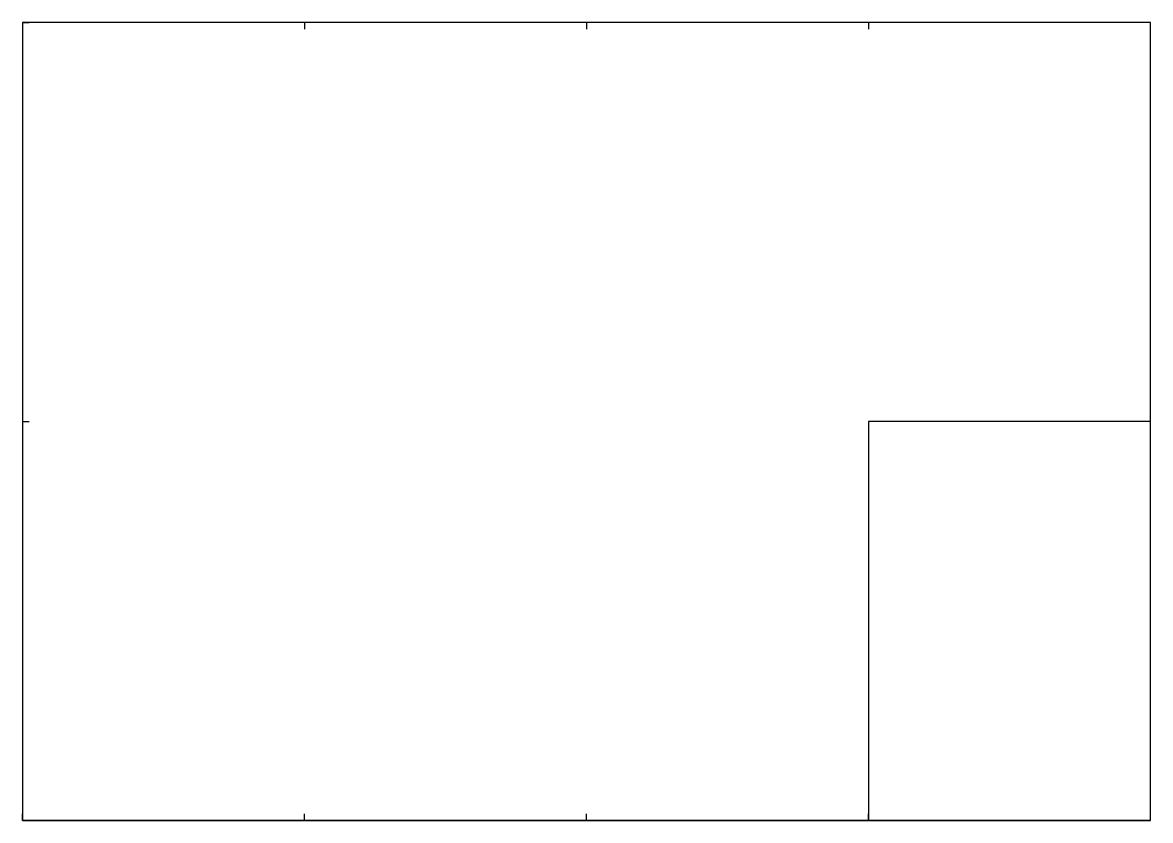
# Paper-space layout 'Présentation(2)' of a CAD drawing. Header units: metres, sheet in millimetres. Extents: x 4 to 844, y -401 to 193.
import ezdxf

# ---------------------------------------------------------------- set-up
doc = ezdxf.new("R2010")
doc.units = ezdxf.units.M
doc.layers.add('TPG_MEP_Cadre', color=7, linetype='Continuous')

# ---------------------------------------------------------------- blocks, each defined once
blk = doc.blocks.new('*U4')
for p, q in [((-840, 594), (-835, 594)), ((-840, 594), (-840, 589)), ((-630, 594), (-630, 589)), ((-420, 594), (-420, 589)), ((-210, 594), (-210, 589)), ((0, 594), (-5, 594)), ((-840, 297), (-835, 297)), ((0, 297), (-5, 297)), ((-840, 0), (-840, 5)), ((0, 0), (-840, 0)), ((-630, 0), (-630, 5)), ((-420, 0), (-420, 5)), ((-210, 0), (-210, 5))]:
    blk.add_line(p, q)
blk.add_lwpolyline([(-840, 0), (0, 0), (0, 594), (-840, 594)], close=True)

psp = doc.layouts.new('Présentation(2)')

# ---------------------------------------------------------------- linework, layer by layer
at = {"layer": 'TPG_MEP_Cadre'}
psp.add_lwpolyline([(844.3, -103.53), (634.3, -103.53), (634.3, -400.53), (844.3, -400.53)], close=True, dxfattribs=at)

# ---------------------------------------------------------------- block references
psp.add_blockref('*U4', (844.3, -400.53), dxfattribs=at)

doc.saveas('drawing.dxf')
